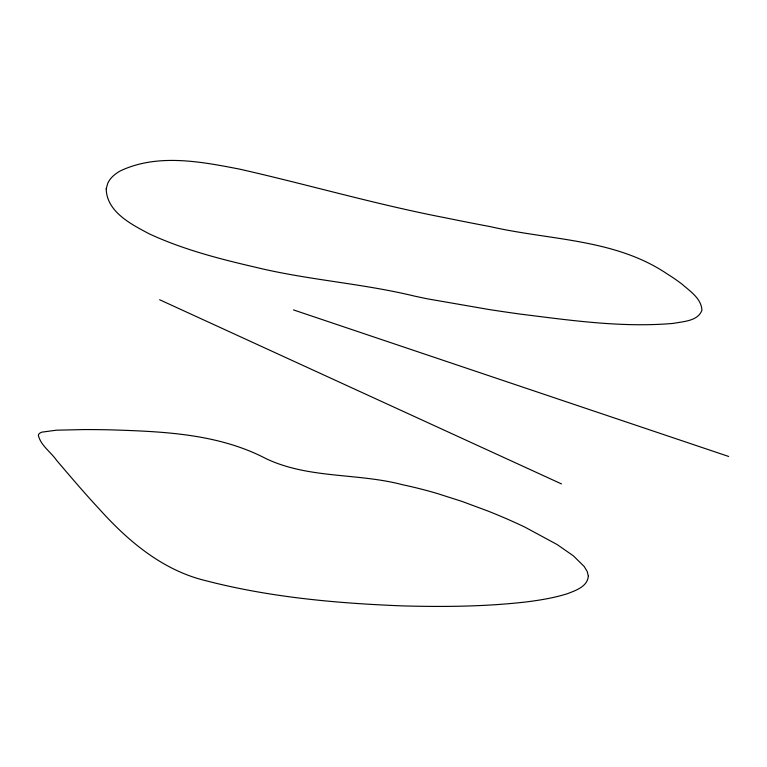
<?xml version="1.0" encoding="UTF-8"?>
<svg xmlns="http://www.w3.org/2000/svg" width="767" height="767" viewBox="0 0 767 767"><rect width="100%" height="100%" fill="white"/><g stroke="black" fill="none" stroke-linecap="round" stroke-linejoin="round"><path stroke-width="1.15" d="M293.483 309.906L728.65 456.461M159.632 299.744L561.482 483.919M106.201 188.797C106.68 211.999 131.493 224.424 149.364 233.906C183.045 249.486 219.189 258.834 255.229 267.175C307.625 280.003 361.775 283.33 414.18 296.024A232.9 70.813 14.2 0 0 427.976 298.929L489.375 309.58A689.092 209.506 14.2 0 0 520.314 314.096C571.051 320.405 622.373 327.864 673.579 323.367C683.311 321.402 697.912 321.248 701.92 310.232C701.422 298.584 690.108 291.259 682.151 284.26A190.063 57.784 14.2 0 0 666.887 273.733C614.779 238.652 549.68 240.263 490.602 226.696A932.02 283.368 14.2 0 1 444.946 217.713C375.83 204.405 308.209 184.674 239.62 169.133C200.868 161.616 157.762 153.304 120.477 170.82A200.024 60.814 14.2 0 0 109.403 180.322L107.84 183.035L106.201 188.797M588.337 576.036C587.647 586.496 575.844 590.446 567.561 593.639C554.282 597.886 540.476 600.101 526.689 601.884C485.501 606.649 443.93 607.013 402.522 605.892C336.329 603.284 269.725 597.33 205.451 580.609C162.978 570.332 128.511 541.521 99.921 509.729C84.964 493.699 70.785 476.978 56.557 460.296C50.814 451.964 40.737 445.502 38.35 435.34A28.532 8.677 14.2 0 1 41.84 432.157L56.499 430.182L84.044 429.568A586.209 178.232 14.2 0 1 111.225 429.875C163.726 431.533 218.47 433.796 266.024 458.637C308.612 478.886 357.518 472.865 402.349 484.677A143.707 43.69 14.2 0 1 436.941 493.402L462.108 501.455L487.927 511.043A246.322 74.888 14.2 0 1 525.222 527.303L557.12 544.541L573.371 555.845L584.186 566.487L587.167 571.425L588.337 576.036"/></g></svg>
